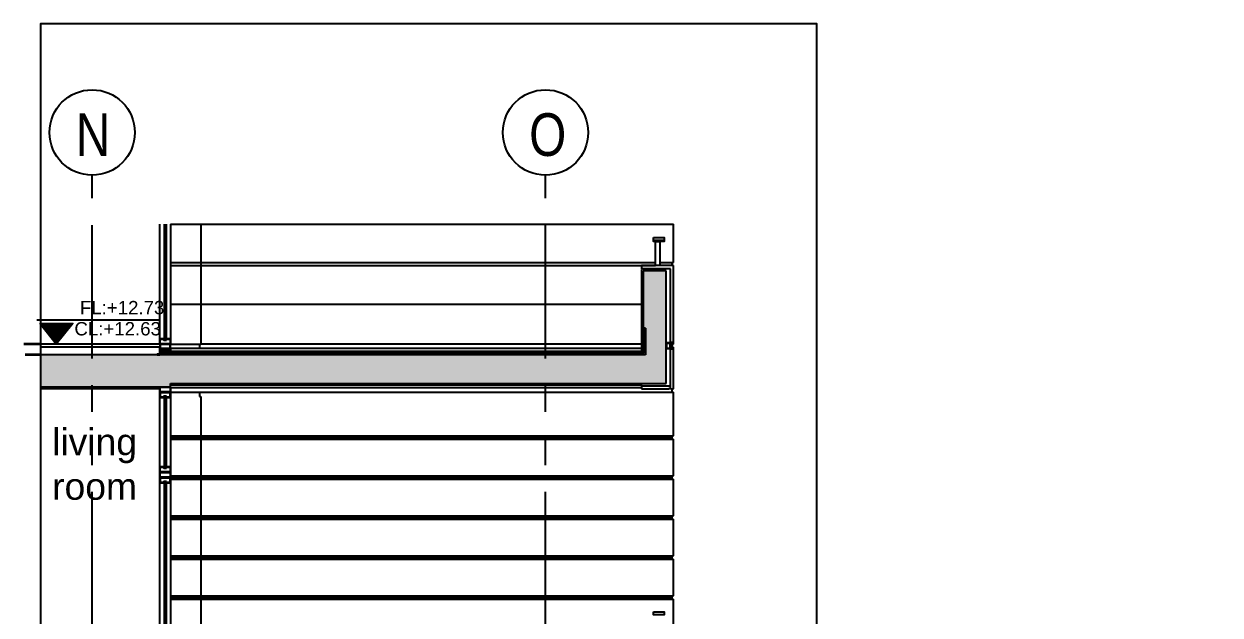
# Model space of a CAD drawing. Header units: inches. Extents: x -91 to 83, y -48 to 107.
# Drawn here: x -34.07 to -22.86, y 45.6 to 51.14 of the extents above; entities that cross this region are included whole.
import ezdxf

# ---------------------------------------------------------------- set-up
doc = ezdxf.new("R2010")
doc.units = ezdxf.units.IN
doc.header["$MEASUREMENT"] = 0
doc.header["$PDMODE"] = 3
doc.header["$PDSIZE"] = 0.1
for name, pattern in [('AXIS_50$0$DASHDOT2', [0.5, 0.25, -0.125, 0, -0.125]), ('DASHDOT2', [0.5, 0.25, -0.125, 0, -0.125]), ('PHANTOM', [2.5, 1.25, -0.25, 0.25, -0.25, 0.25, -0.25])]:
    doc.linetypes.add(name, pattern=pattern)
doc.layers.get('0').update_dxf_attribs({"linetype": 'CONTINUOUS'})
doc.layers.get('DEFPOINTS').update_dxf_attribs({"linetype": 'CONTINUOUS'})
for name, color, linetype in [('A-ALU', 9, 'CONTINUOUS'), ('A-ANNO-REVS-CLD', 7, 'CONTINUOUS'), ('A-axes', 10, 'PHANTOM'), ('A-BALU2', 142, 'CONTINUOUS'), ('A-CLAD', 8, 'CONTINUOUS'), ('A-ELEV-WOOD', 30, 'CONTINUOUS'), ('A-JOINT', 8, 'CONTINUOUS'), ('A-LEVEL', 7, 'CONTINUOUS'), ('A-NOMENCLATURE', 3, 'CONTINUOUS'), ('A-PROJECTION1', 7, 'CONTINUOUS'), ('A-SECT-CARTONAL', 232, 'CONTINUOUS'), ('A-SECT-PLST', 7, 'CONTINUOUS'), ('A-SECT-SCREED', 21, 'CONTINUOUS'), ('A-SECT-STEEL', 181, 'CONTINUOUS'), ('A-struc', 2, 'CONTINUOUS'), ('A-struchatch', 252, 'CONTINUOUS'), ('a-text', 3, 'CONTINUOUS'), ('A-TILING', 1, 'CONTINUOUS'), ('A-WATER-PROOFING', 22, 'DASHDOT2'), ('AXIS_50$0$A-TX-AXIS-50', 3, 'AXIS_50$0$DASHDOT2'), ('Levels', 7, 'CONTINUOUS')]:
    doc.layers.add(name, color=color, linetype=linetype)
doc.styles.add('A100-STEXT', font='ARIAL.TTF', dxfattribs={"height": 0.25})
doc.styles.add('A50-STEXT', font='ARIAL.TTF', dxfattribs={"height": 0.125})
doc.styles.add('AXIS_50$0$A-AXIS$0$STRUCTURE$0$A100-STEXT', font='ARIAL.TTF', dxfattribs={"height": 0.25})
doc.dimstyles.new('A50-DIM-level', dxfattribs={"dimtxt": 0.12, "dimasz": 0.1, "dimexe": 0.05, "dimexo": 0.15, "dimgap": 0.05, "dimtad": 1, "dimzin": 1, "dimdsep": 46, "dimtxsty": 'A50-STEXT', "dimblk1": 'OBLIQUE', "dimblk2": 'OBLIQUE', "dimsah": 1, "dimcen": 0.05, "dimdle": 0.05, "dimclrd": 256, "dimclrt": 3, "dimazin": 2, "dimtfac": 0.56, "dimtix": 1, "dimtmove": 2, "dimatfit": 3, "dimldrblk": 'CLOSEDBLANK', "dimfxl": 0, "dimtolj": 1, "dimlwe": 35, "dimarcsym": 0})

# ---------------------------------------------------------------- blocks, each defined once
blk = doc.blocks.new('A$C643F075D')
at = {"layer": 'A-ALU'}
for p, q in [((0.037, 3.098), (0.037, 3.088)), ((0.04, 3.095), (0.04, 2.425)), ((0.045, 3.095), (0.045, 2.425)), ((0.055, 3.095), (0.055, 2.425)), ((0.06, 3.095), (0.06, 2.425)), ((0.063, 3.098), (0.063, 3.088)), ((0.037, 2.298), (0.037, 2.288)), ((0.04, 2.295), (0.04, 0.125)), ((0.045, 2.295), (0.045, 0.125)), ((0.055, 2.295), (0.055, 0.125)), ((0.06, 2.295), (0.06, 0.125)), ((0.063, 2.298), (0.063, 2.288))]:
    blk.add_line(p, q, dxfattribs=at)
for points in [[(0, 3.185), (0, 3.135), (0.1, 3.135), (0.1, 3.185), (0.01, 3.185), (0.01, 3.185), (0, 3.185)], [(0.037, 3.088), (0.003, 3.088), (0.003, 3.132), (0.097, 3.132), (0.097, 3.088), (0.063, 3.088)], [(0.037, 2.288), (0.003, 2.288), (0.003, 2.332), (0.097, 2.332), (0.097, 2.288), (0.063, 2.288)]]:
    blk.add_lwpolyline(points, dxfattribs=at)
for points in [[(0.013, 3.182), (0.013, 3.182), (0.003, 3.182), (0.003, 3.138), (0.097, 3.138), (0.097, 3.182), (0.013, 3.182)], [(0.1, 3.135), (0, 3.135), (0, 2.385), (0.1, 2.385)], [(0, 3.135), (0.1, 3.135), (0.1, 3.085), (0.06, 3.085), (0.06, 3.095), (0.04, 3.095), (0.04, 3.085), (0, 3.085)], [(0.037, 3.098), (0.063, 3.098), (0.063, 3.088), (0.097, 3.088), (0.097, 3.132), (0.003, 3.132), (0.003, 3.088), (0.037, 3.088)], [(0.055, 3.085), (0.045, 3.085), (0.045, 3.095), (0.055, 3.095)], [(0, 2.435), (0.04, 2.435), (0.04, 2.425), (0.06, 2.425), (0.06, 2.435), (0.1, 2.435), (0.1, 2.385), (0, 2.385)], [(0, 2.385), (0, 2.335), (0.1, 2.335), (0.1, 2.385)], [(0.037, 2.422), (0.037, 2.432), (0.003, 2.432), (0.003, 2.388), (0.097, 2.388), (0.097, 2.432), (0.063, 2.432), (0.063, 2.422)], [(0.003, 2.382), (0.003, 2.338), (0.097, 2.338), (0.097, 2.382)], [(0.055, 2.425), (0.045, 2.425), (0.045, 2.435), (0.055, 2.435)], [(0, 2.335), (0.1, 2.335), (0.1, 2.285), (0.06, 2.285), (0.06, 2.295), (0.04, 2.295), (0.04, 2.285), (0, 2.285)], [(0, 0.085), (0.1, 0.085), (0.1, 2.335), (0, 2.335)], [(0.037, 2.298), (0.063, 2.298), (0.063, 2.288), (0.097, 2.288), (0.097, 2.332), (0.003, 2.332), (0.003, 2.288), (0.037, 2.288)], [(0.055, 2.285), (0.045, 2.285), (0.045, 2.295), (0.055, 2.295)], [(0, 0.135), (0.04, 0.135), (0.04, 0.125), (0.06, 0.125), (0.06, 0.135), (0.1, 0.135), (0.1, 0.085), (0, 0.085)], [(0.037, 0.122), (0.037, 0.132), (0.003, 0.132), (0.003, 0.088), (0.097, 0.088), (0.097, 0.132), (0.063, 0.132), (0.063, 0.122)], [(0.055, 0.125), (0.045, 0.125), (0.045, 0.135), (0.055, 0.135)], [(0, 0.045), (0, 0.085), (0.1, 0.085), (0.1, 0.045)], [(0.003, 0.048), (0.003, 0.082), (0.097, 0.082), (0.097, 0.048)], [(0.1, 0.055), (0.1, 0.055), (0.105, 0.055), (0.105, -0.01), (0.125, -0.01), (0.125, -0.015), (0.1, -0.015), (0.1, -0.015)]]:
    blk.add_lwpolyline(points, close=True, dxfattribs=at)
blk = doc.blocks.new('*D40')
at = {"layer": 'a-text', "color": 0, "lineweight": 35}
blk.add_line((-33.92, 48.14), (-34.07, 48.14), dxfattribs=at)
at = {"layer": 'DEFPOINTS', "color": 0}
for p in [(-34.07, 48.14), (-34.07, 48.14), (-1.665, 35.41)]:
    blk.add_point(p, dxfattribs=at)
at = {"layer": 'a-text', "color": 3, "insert": (-33.149, 48.481), "char_height": 0.125, "attachment_point": 5, "style": 'A50-STEXT'}
blk.add_mtext('\\A1;FL:+12.73', dxfattribs=at)
blk = doc.blocks.new('_ClosedBlank')
at = {"color": 0, "linetype": 'ByBlock', "lineweight": -2}
for p, q in [((-1, 0.17), (0, 0)), ((-1, 0.17), (-1, -0.17)), ((0, 0), (-1, -0.17))]:
    blk.add_line(p, q, dxfattribs=at)
blk = doc.blocks.new('_OBLIQUE')
at = {"color": 0, "linetype": 'ByBlock'}
blk.add_line((-0.5, -0.5), (0.5, 0.5), dxfattribs=at)
blk = doc.blocks.new('*D41')
at = {"layer": 'a-text', "color": 0, "lineweight": 35}
blk.add_line((-33.907, 48.04), (-34.057, 48.04), dxfattribs=at)
at = {"layer": 'DEFPOINTS', "color": 0}
for p in [(-34.057, 48.04), (-34.057, 48.04), (-1.665, 35.41)]:
    blk.add_point(p, dxfattribs=at)
at = {"layer": 'a-text', "color": 3, "insert": (-33.191, 48.283), "char_height": 0.125, "attachment_point": 5, "style": 'A50-STEXT'}
blk.add_mtext('\\A1;CL:+12.63', dxfattribs=at)
blk = doc.blocks.new('LEVEL-SECT')
at = {"layer": 'Levels', "color": 0}
for p, q in [((-0.0919, 0.114), (0.4823, 0.114)), ((0.0772, 0), (-0.0772, 0))]:
    blk.add_line(p, q, dxfattribs=at)
blk.add_lwpolyline([(0, 0, 0, 0.1544, 0), (0, 0.0968, 0.1544, 0.1544, 0)], format="xyseb", dxfattribs=at)
blk.add_lwpolyline([(-0.0772, 0.0968), (0.0772, 0.0968), (0, 0)], close=True, dxfattribs=at)

msp = doc.modelspace()

# ---------------------------------------------------------------- hatches: boundary and pattern name
at = {"layer": 'A-struchatch'}
h = msp.add_hatch(color=256, dxfattribs=at)
h.paths.add_polyline_path([(-29.1801, 48.04), (-33.4302, 48.04), (-33.4302, 47.74), (-32.6952, 47.74), (-32.6952, 47.77), (-29.1801, 47.77)])
h.paths.add_polyline_path([(-28.0487, 48.825), (-28.2637, 48.825), (-28.2637, 48.29), (-28.2437, 48.29), (-28.2437, 48.04), (-29.1801, 48.04), (-29.1801, 47.77), (-28.0487, 47.77)])
for points in [[(-33.4302, 48.04), (-33.9135, 48.04), (-33.9135, 47.74), (-33.4302, 47.74)], [(-32.7102, 48.085), (-32.7952, 48.085), (-32.7952, 48.04), (-32.7102, 48.04)]]:
    msp.add_hatch(color=256, dxfattribs=at).paths.add_polyline_path(points)

# ---------------------------------------------------------------- linework, layer by layer
msp.add_lwpolyline([(-33.9135, 40.5059), (-26.6362, 40.5059), (-26.6362, 51.14), (-33.9135, 51.14)], close=True)
at = {"layer": 'A-ALU'}
for p, q in [((-32.7552, 49.265), (-32.7552, 48.18)), ((-32.7502, 49.265), (-32.7502, 48.18)), ((-32.7402, 49.265), (-32.7402, 48.18)), ((-32.7352, 49.265), (-32.7352, 48.18))]:
    msp.add_line(p, q, dxfattribs=at)
msp.add_lwpolyline([(-32.6952, 49.265), (-32.6952, 48.14), (-32.7952, 48.14), (-32.7952, 49.265)], dxfattribs=at)
for points in [[(-32.7952, 48.11), (-32.7952, 48.11), (-32.8002, 48.11), (-32.8002, 48.045), (-32.8202, 48.045), (-32.8202, 48.04), (-32.7952, 48.04), (-32.7952, 48.04)], [(-32.6952, 48.19), (-32.7352, 48.19), (-32.7352, 48.18), (-32.7552, 48.18), (-32.7552, 48.19), (-32.7952, 48.19), (-32.7952, 48.14), (-32.6952, 48.14)], [(-32.6952, 48.1), (-32.6952, 48.14), (-32.7952, 48.14), (-32.7952, 48.1)], [(-32.7322, 48.177), (-32.7322, 48.187), (-32.6982, 48.187), (-32.6982, 48.143), (-32.7922, 48.143), (-32.7922, 48.187), (-32.7582, 48.187), (-32.7582, 48.177)], [(-32.6982, 48.103), (-32.6982, 48.137), (-32.7922, 48.137), (-32.7922, 48.103)], [(-32.7502, 48.18), (-32.7402, 48.18), (-32.7402, 48.19), (-32.7502, 48.19)]]:
    msp.add_lwpolyline(points, close=True, dxfattribs=at)
at = {"layer": 'A-ANNO-REVS-CLD'}
msp.add_line((-32.4252, 47.65), (-32.4102, 47.65), dxfattribs=at)
at = {"layer": 'A-axes'}
for p, q in [((-33.4302, 40.5059), (-33.4302, 49.7229)), ((-29.1801, 40.5059), (-29.1801, 49.7229))]:
    msp.add_line(p, q, dxfattribs=at)
at = {"layer": 'A-axes', "linetype": 'Continuous'}
for centre in [(-33.4302, 50.1229), (-29.1801, 50.1229)]:
    msp.add_circle(centre, 0.4, dxfattribs=at)
at = {"layer": 'A-BALU2'}
for points in [[(-28.1687, 49.108), (-28.0687, 49.108), (-28.0687, 49.1), (-28.1687, 49.1)], [(-28.1487, 49.1), (-28.1087, 49.1), (-28.1087, 48.875), (-28.1487, 48.875)]]:
    msp.add_lwpolyline(points, close=True, dxfattribs=at)
at = {"layer": 'A-CLAD'}
for p, q in [((-32.6952, 49.265), (-27.9787, 49.265)), ((-32.6952, 48.905), (-28.1487, 48.905)), ((-28.1087, 48.905), (-27.9787, 48.905)), ((-32.6952, 48.875), (-28.1487, 48.875)), ((-32.6952, 48.515), (-28.2787, 48.515)), ((-27.9937, 47.69), (-27.9937, 47.72)), ((-32.6952, 46.515), (-27.9937, 46.515)), ((-32.6952, 46.14), (-27.9937, 46.14)), ((-32.6952, 45.765), (-27.9937, 45.765))]:
    msp.add_line(p, q, dxfattribs=at)
at = {"layer": 'A-ELEV-WOOD'}
for points in [[(-28.1687, 49.14), (-28.0687, 49.14), (-28.0687, 49.11), (-28.1687, 49.11)], [(-28.1687, 45.632), (-28.0687, 45.632), (-28.0687, 45.602), (-28.1687, 45.602)]]:
    msp.add_lwpolyline(points, close=True, dxfattribs=at)
at = {"layer": 'A-JOINT'}
for p, q in [((-27.9937, 48.875), (-27.9937, 48.905)), ((-32.4252, 48.14), (-32.4252, 48.1)), ((-32.4252, 47.69), (-32.4252, 47.65)), ((-32.6952, 47.28), (-27.9787, 47.28)), ((-32.6952, 47.265), (-27.9937, 47.265)), ((-32.6952, 47.25), (-27.9787, 47.25)), ((-32.4252, 47.28), (-32.4252, 47.25)), ((-27.9937, 47.25), (-27.9937, 47.28)), ((-32.6952, 46.905), (-27.9787, 46.905)), ((-32.6952, 46.89), (-27.9937, 46.89)), ((-32.6952, 46.875), (-27.9787, 46.875)), ((-32.4252, 46.905), (-32.4252, 46.875)), ((-27.9937, 46.875), (-27.9937, 46.905)), ((-32.6952, 46.53), (-27.9787, 46.53)), ((-32.6952, 46.5), (-27.9787, 46.5)), ((-32.4252, 46.53), (-32.4252, 46.5)), ((-27.9937, 46.5), (-27.9937, 46.53)), ((-32.6952, 46.155), (-27.9787, 46.155)), ((-32.6952, 46.125), (-27.9787, 46.125)), ((-32.4252, 46.155), (-32.4252, 46.125)), ((-27.9937, 46.125), (-27.9937, 46.155)), ((-32.6952, 45.78), (-27.9787, 45.78)), ((-32.4252, 45.78), (-32.4252, 45.75)), ((-27.9937, 45.75), (-27.9937, 45.78)), ((-32.6952, 45.75), (-27.9787, 45.75))]:
    msp.add_line(p, q, dxfattribs=at)
at = {"layer": 'A-PROJECTION1'}
for p, q in [((-32.4102, 49.265), (-32.4102, 48.14)), ((-27.9787, 48.905), (-27.9787, 49.265)), ((-32.6952, 48.14), (-32.4102, 48.14)), ((-28.2787, 48.14), (-32.4102, 48.14)), ((-32.6952, 47.69), (-27.9787, 47.69)), ((-27.9787, 47.28), (-27.9787, 47.69)), ((-32.4102, 47.65), (-32.4102, 47.28)), ((-32.4102, 47.25), (-32.4102, 46.905)), ((-27.9787, 46.905), (-27.9787, 47.25)), ((-32.4102, 46.875), (-32.4102, 46.53)), ((-27.9787, 46.53), (-27.9787, 46.875)), ((-32.4102, 46.5), (-32.4102, 46.155)), ((-27.9787, 46.155), (-27.9787, 46.5)), ((-32.4102, 46.125), (-32.4102, 45.78)), ((-27.9787, 45.78), (-27.9787, 46.125)), ((-32.4102, 45.75), (-32.4102, 45.405)), ((-27.9787, 45.405), (-27.9787, 45.75))]:
    msp.add_line(p, q, dxfattribs=at)
at = {"layer": 'A-SECT-CARTONAL', "ltscale": 0.5}
for points in [[(-28.2537, 48.29), (-28.2537, 48.0642), (-28.2678, 48.05), (-32.7002, 48.05), (-32.7002, 48.095), (-32.7952, 48.095)], [(-32.7952, 48.1), (-32.6952, 48.1), (-32.6952, 48.055), (-28.2699, 48.055), (-28.2587, 48.0662), (-28.2587, 48.29)]]:
    msp.add_lwpolyline(points, dxfattribs=at)
at = {"layer": 'A-SECT-PLST'}
for p, q in [((-28.2737, 48.84), (-28.2787, 48.84)), ((-28.2787, 48.84), (-28.2787, 48.055)), ((-28.2737, 48.845), (-28.2737, 48.84)), ((-33.9135, 47.725), (-32.7952, 47.725)), ((-28.2787, 47.755), (-32.6952, 47.755)), ((-28.2787, 47.73), (-32.6952, 47.73)), ((-32.6952, 47.725), (-32.6952, 47.725)), ((-28.2787, 47.75), (-28.2787, 47.77))]:
    msp.add_line(p, q, dxfattribs=at)
at = {"layer": 'A-SECT-SCREED'}
msp.add_lwpolyline([(-28.2587, 48.055), (-32.6802, 48.055), (-32.6802, 48.055), (-28.2699, 48.055), (-28.2587, 48.0662)], close=True, dxfattribs=at)
at = {"layer": 'A-SECT-STEEL'}
for points in [[(-28.0487, 48.155), (-28.0087, 48.155), (-28.0087, 48.095), (-28.0487, 48.095)], [(-28.0437, 48.15), (-28.0137, 48.15), (-28.0137, 48.1), (-28.0437, 48.1)], [(-27.9937, 48.155), (-28.0087, 48.155), (-28.0087, 48.095), (-27.9937, 48.095)], [(-27.9957, 48.153), (-28.0067, 48.153), (-28.0067, 48.097), (-27.9957, 48.097)]]:
    msp.add_lwpolyline(points, close=True, dxfattribs=at)
at = {"layer": 'A-struc'}
for p, q in [((-28.0487, 48.825), (-28.2637, 48.825)), ((-28.2637, 48.825), (-28.2637, 48.29)), ((-28.0487, 47.77), (-28.0487, 48.825)), ((-28.2437, 48.29), (-28.2637, 48.29)), ((-28.2437, 48.29), (-28.2437, 48.04)), ((-28.2437, 48.04), (-33.9135, 48.04)), ((-32.7952, 48.085), (-32.7102, 48.085)), ((-32.7952, 48.04), (-32.7952, 48.085)), ((-32.7102, 48.04), (-32.7102, 48.085)), ((-33.9135, 47.74), (-32.6952, 47.74)), ((-32.6952, 47.77), (-28.0487, 47.77)), ((-32.6952, 47.74), (-32.6952, 47.77))]:
    msp.add_line(p, q, dxfattribs=at)
at = {"layer": 'A-TILING'}
for p, q in [((-27.9787, 48.875), (-28.2787, 48.875)), ((-28.2787, 48.875), (-28.2787, 48.845)), ((-28.0087, 48.845), (-28.2787, 48.845)), ((-28.0087, 48.155), (-28.0087, 48.845)), ((-27.9787, 48.14), (-27.9787, 48.875)), ((-32.7952, 48.14), (-33.9135, 48.14)), ((-32.7952, 48.11), (-33.9135, 48.11)), ((-28.0087, 48.155), (-27.9937, 48.155)), ((-27.9937, 48.14), (-27.9937, 48.155)), ((-27.9937, 48.14), (-27.9787, 48.14)), ((-27.9937, 48.11), (-27.9787, 48.11)), ((-27.9937, 48.11), (-27.9937, 48.095)), ((-27.9787, 47.72), (-27.9787, 48.11)), ((-28.2787, 48.1), (-32.6952, 48.1)), ((-28.2787, 48.07), (-32.6952, 48.07)), ((-28.0087, 48.095), (-27.9937, 48.095)), ((-28.0087, 47.72), (-28.0087, 48.095)), ((-28.2787, 47.75), (-28.0087, 47.75)), ((-28.2787, 47.75), (-28.2787, 47.72)), ((-28.2787, 47.72), (-28.0187, 47.72)), ((-28.0187, 47.73), (-28.0087, 47.73)), ((-28.0187, 47.72), (-28.0187, 47.73)), ((-28.0087, 47.72), (-27.9787, 47.72))]:
    msp.add_line(p, q, dxfattribs=at)
at = {"layer": 'A-WATER-PROOFING', "ltscale": 0.2, "const_width": 0.002}
msp.add_lwpolyline([(-28.2487, 48.29), (-28.2487, 48.0621), (-28.2657, 48.045), (-32.7052, 48.045), (-32.7052, 48.09), (-32.7952, 48.09)], dxfattribs=at)

# ---------------------------------------------------------------- block references
at = {"layer": 'A-ALU', "xscale": -1}
msp.add_blockref('A$C643F075D', (-32.6952, 44.555), dxfattribs=at)
at = {"layer": 'A-LEVEL', "xscale": 2.000000000000341, "yscale": 2.000000000000341, "zscale": 2.000000000000342}
msp.add_blockref('LEVEL-SECT', (-33.7661, 48.14), dxfattribs=at)

# ---------------------------------------------------------------- texts
at = {"layer": 'A-NOMENCLATURE', "insert": (-33.4075, 47.3484), "char_height": 0.25, "width": 7.586, "attachment_point": 2, "style": 'A100-STEXT'}
msp.add_mtext('living\\Proom', dxfattribs=at)
at = {"layer": 'AXIS_50$0$A-TX-AXIS-50', "style": 'AXIS_50$0$A-AXIS$0$STRUCTURE$0$A100-STEXT', "width": 0.8}
for s, p in [('N', (-33.5835, 49.9032)), ('O', (-29.3334, 49.9032))]:
    msp.add_text(s, height=0.4, dxfattribs=at).set_placement(p)

# ---------------------------------------------------------------- dimensions: what is measured, and where the dimension line sits
at = {"layer": 'a-text'}
for feature_location, override, picture, middle in [((-34.0698, 48.14), {"dimpost": 'FL:+<>'}, '*D40', (-33.1489, 48.4811)), ((-34.0568, 48.04), {"dimpost": 'CL:+<>'}, '*D41', (-33.1911, 48.2831))]:
    dim = msp.add_ordinate_dim(feature_location=feature_location, offset=(0, 0), dtype=0, origin=(-1.6646, 35.41), dimstyle='A50-DIM-level', override=override, dxfattribs=at)
    dim.commit()
    dim.dimension.update_dxf_attribs({"geometry": picture, "text_midpoint": middle})

doc.saveas('drawing.dxf')
